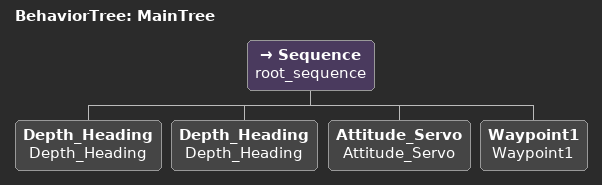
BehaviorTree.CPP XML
<root main_tree_to_execute = "MainTree" >

     <BehaviorTree ID="MainTree">
        <Sequence name="root_sequence">
            <Depth_Heading      name="Depth_Heading"/>
            <Depth_Heading      name="Depth_Heading"/>
            <Attitude_Servo     name="Attitude_Servo"/>
            <Waypoint1          name="Waypoint1"/>
        </Sequence>
     </BehaviorTree>

 </root>
